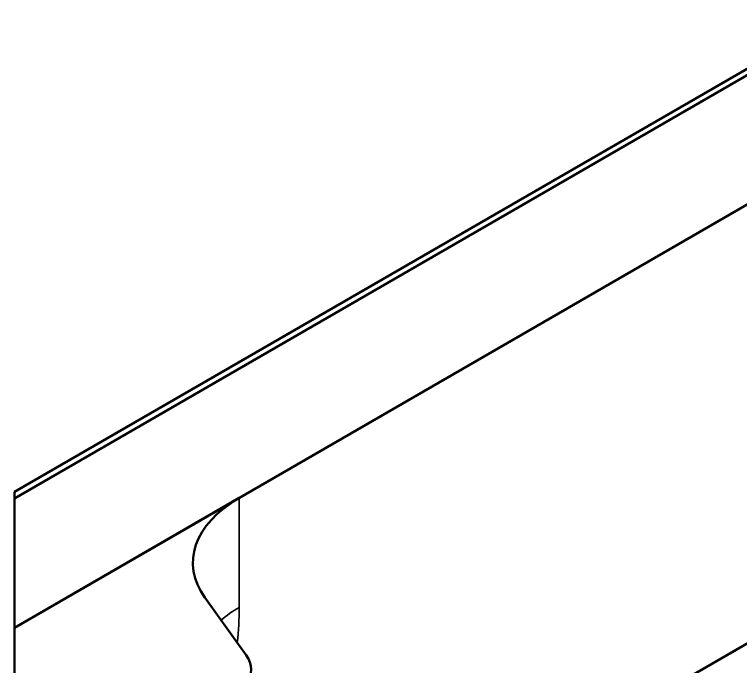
# Model space of a CAD drawing. Header units: inches. Extents: x -20.7 to 49, y -43 to 17.2.
# Drawn here: x 12.567 to 13.651, y 13.552 to 14.524 of the extents above; entities that cross this region are included whole.
import ezdxf

# ---------------------------------------------------------------- set-up
doc = ezdxf.new("R2010")
doc.units = ezdxf.units.IN
doc.header["$MEASUREMENT"] = 0
doc.layers.add('Visible (ANSI)', color=7, linetype='Continuous', lineweight=50)
doc.layers.add('Visible Narrow (ANSI)', color=7, linetype='Continuous', lineweight=35)

msp = doc.modelspace()

# ---------------------------------------------------------------- linework, layer by layer
at = {"layer": 'Visible (ANSI)'}
for p, q in [((12.5674, 13.8121), (15.1564, 15.3069)), ((15.1564, 15.2972), (12.5674, 13.8024)), ((15.1564, 15.1043), (12.5674, 13.6096)), ((12.6227, 12.9872), (15.1796, 14.4634)), ((12.5674, 11.6982), (12.5674, 13.8121)), ((12.5674, 13.6096), (12.9027, 13.8032)), ((12.9132, 13.5686), (12.8515, 13.6546))]:
    msp.add_line(p, q, dxfattribs=at)
for centre, major_axis, start_param in [((13.0698, 13.7067), (-0.2362, 0), 5.497787), ((12.8259, 13.5478), (0.0945, 0), 5.105088)]:
    msp.add_ellipse(centre, major_axis=major_axis, ratio=0.57735, start_param=start_param, end_param=6.675884, dxfattribs=at)
at = {"layer": 'Visible Narrow (ANSI)'}
msp.add_line((12.9027, 13.64), (12.9027, 13.8032), dxfattribs=at)
msp.add_ellipse((13.0698, 13.5435), major_axis=(0.2362, 0), ratio=0.57735, start_param=2.356194, end_param=2.536404, dxfattribs=at)
msp.add_open_spline([(12.8999, 13.5872), (12.9018, 13.6052), (12.9027, 13.6229), (12.9027, 13.64)], degree=3, dxfattribs=at)

doc.saveas('drawing.dxf')
